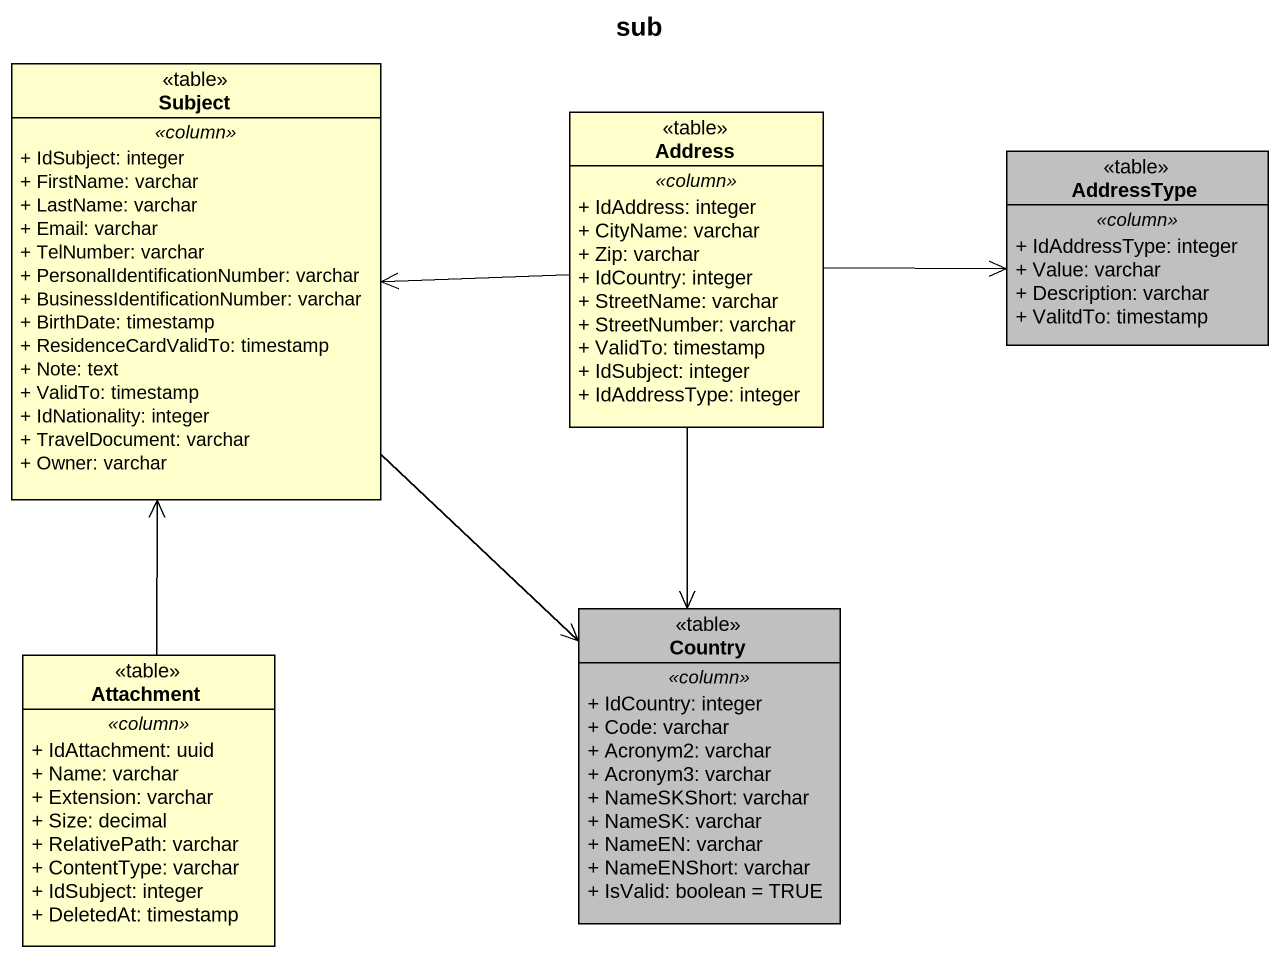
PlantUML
@startuml
title sub
hide circle
hide empty members
skinparam classAttributeIconSize 0
class Subject <<table>> {
  .. <<column>> ..
  + IdSubject: integer
  + FirstName: varchar
  + LastName: varchar
  + Email: varchar
  + TelNumber: varchar
  + PersonalIdentificationNumber: varchar
  + BusinessIdentificationNumber: varchar
  + BirthDate: timestamp
  + ResidenceCardValidTo: timestamp
  + Note: text
  + ValidTo: timestamp
  + IdNationality: integer
  + TravelDocument: varchar
  + Owner: varchar
}
class Address <<table>> {
  .. <<column>> ..
  + IdAddress: integer
  + CityName: varchar
  + Zip: varchar
  + IdCountry: integer
  + StreetName: varchar
  + StreetNumber: varchar
  + ValidTo: timestamp
  + IdSubject: integer
  + IdAddressType: integer
}
class AddressType <<table>> #C0C0C0 {
  .. <<column>> ..
  + IdAddressType: integer
  + Value: varchar
  + Description: varchar
  + ValitdTo: timestamp
}
class Country <<table>> #C0C0C0 {
  .. <<column>> ..
  + IdCountry: integer
  + Code: varchar
  + Acronym2: varchar
  + Acronym3: varchar
  + NameSKShort: varchar
  + NameSK: varchar
  + NameEN: varchar
  + NameENShort: varchar
  + IsValid: boolean = TRUE
}
class Attachment <<table>> {
  .. <<column>> ..
  + IdAttachment: uuid
  + Name: varchar
  + Extension: varchar
  + Size: decimal
  + RelativePath: varchar
  + ContentType: varchar
  + IdSubject: integer
  + DeletedAt: timestamp
}
Subject --> Country
Address -left-> Subject
Address -right-> AddressType
Address --> Country
Attachment -up-> Subject
@enduml
